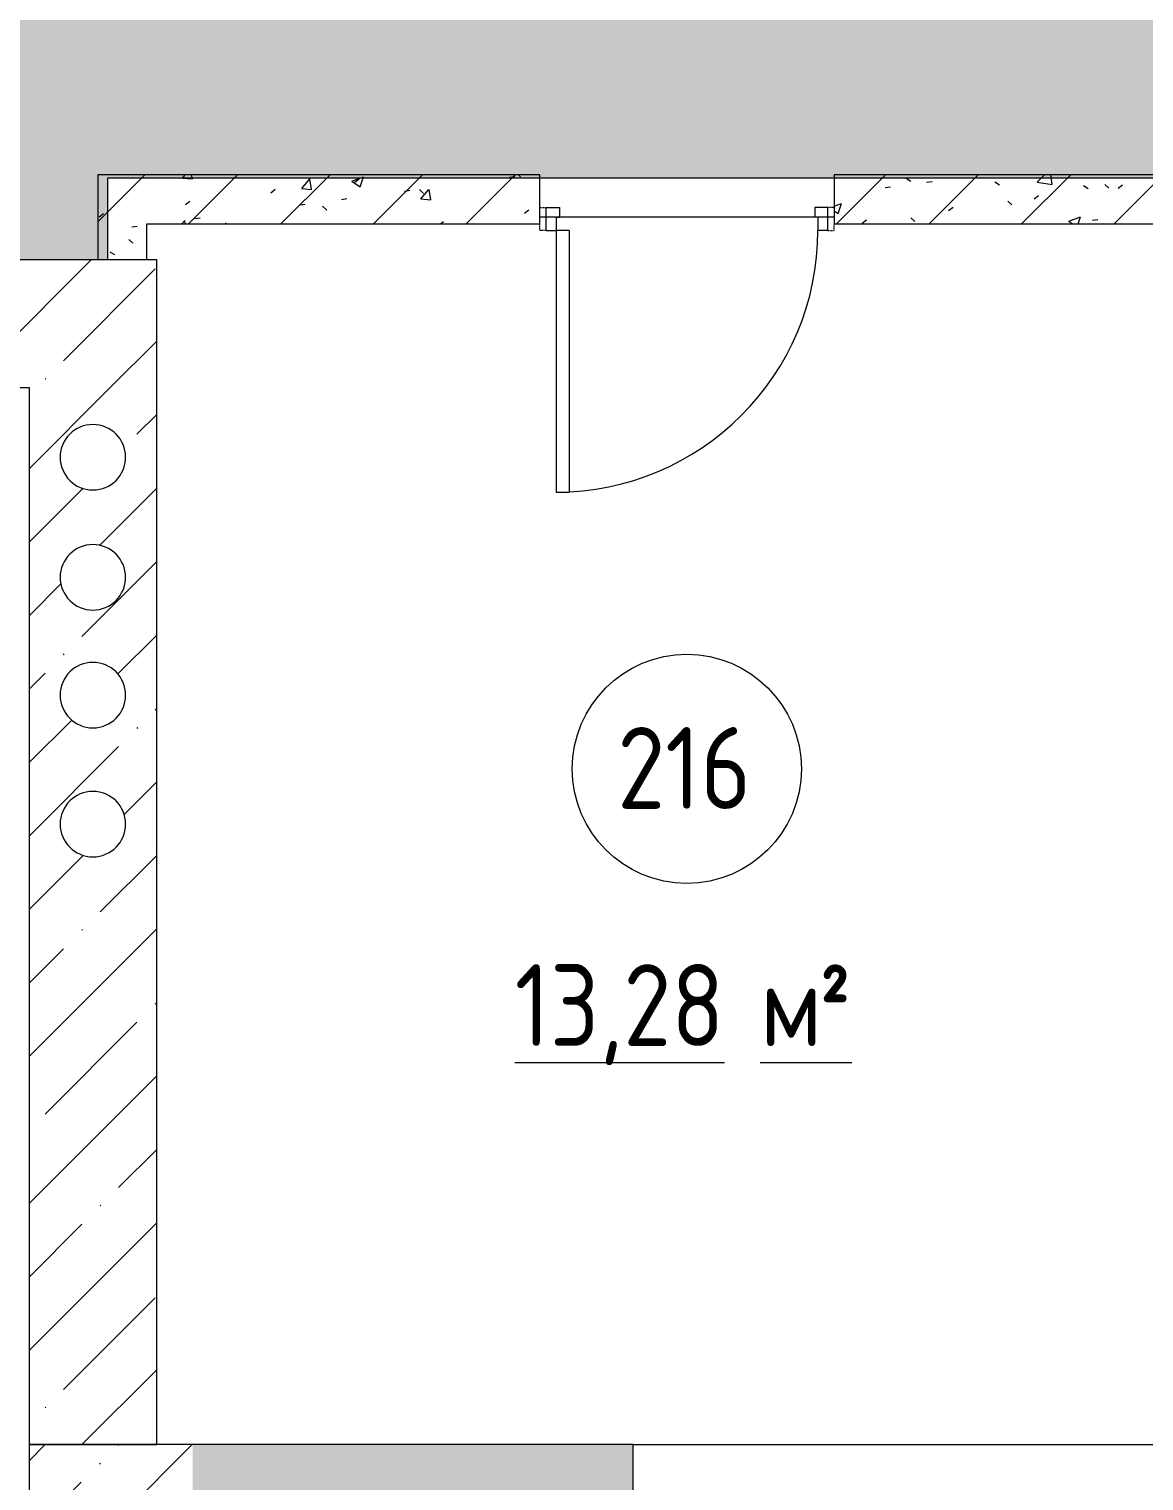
# Model space of a CAD drawing. Header units: millimetres. Extents: x -515342 to 330399, y -224905 to 507333.
# Drawn here: x -358191 to -354785, y 126233 to 130669 of the extents above; entities that cross this region are included whole.
import ezdxf

# ---------------------------------------------------------------- set-up
doc = ezdxf.new("R2010")
doc.units = ezdxf.units.MM
doc.linetypes.add('ASVP_Невидимые', pattern=[5, 3, -2])
doc.layers.get('0').update_dxf_attribs({"lineweight": 0})
for name, color, linetype, lineweight in [('Двери', 7, 'Continuous', 0), ('Марки помещений', 7, 'Continuous', 0), ('Перекрытие', 7, 'Continuous', 0), ('Стены внутренние', 7, 'Continuous', 0), ('Стены несущие', 7, 'Continuous', 0), ('Стены перегородки', 7, 'Continuous', 0), ('экспертиза условные обозначения', 1, 'Continuous', 0)]:
    doc.layers.add(name, color=color, linetype=linetype, lineweight=lineweight)
doc.styles.add('GOST Common_1', font='', dxfattribs={"width": 0.9, "height": 250})
doc.styles.add('GOST Common_2', font='', dxfattribs={"width": 0.9, "height": 250})
doc.styles.get('GOST Common_1').set_extended_font_data('GOST Common')
doc.styles.get('GOST Common_2').set_extended_font_data('GOST Common')
pattern_1 = [(45, (0, 0), (-224.5064, 224.5064), []), (45, (224.5, 0), (-224.5064, 224.5064), [396.875, -79.375, 3.353, -76.022])]
pattern_2 = [(45, (-374025.76, 123368.6), (-224.5064, 224.5064), []), (45, (-373801.25, 123368.6), (-224.5064, 224.5064), [396.875, -79.375, 3.353, -76.022])]
pattern_3 = [(45, (-374025.76, 123368.6), (-141.4214, 141.4214), [])]
pattern_4 = [(50, (-374025.76, 123368.6), (364.368, -31.8783), [38.1, -419.1]), (355, (-374025.76, 123368.6), (-70.486, 382.113), [30.48, -335.28]), (100.451, (-373995.4, 123365.95), (293.885, 350.2334), [32.38, -356.18]), (46.184, (-374025.76, 123470.2), (542.158, -84.086), [57.15, -628.65]), (96.636, (-373980.6, 123463.2), (474.805, 494.855), [48.57, -534.27]), (351.184, (-374025.76, 123470.2), (474.81, 494.85), [45.72, -502.92]), (21, (-373974.96, 123444.8), (303.2285, -204.5305), [38.1, -419.1]), (326, (-373974.96, 123444.8), (123.604, 368.376), [30.48, -335.28]), (71.451, (-373949.7, 123427.76), (426.834, 163.843), [32.38, -356.18]), (37.5, (-374025.76, 123368.6), (6.17665, 169.11015), [16.764, -314.452, 16.764, -323.596, -336.55]), (37.5, (-374025.76, 123368.6), (6.17665, 169.11015), [-671.576, 16.764, -319.786]), (7.5, (-374025.76, 123368.6), (133.6389, 200.3615), [16.764, -177.292, 16.764, -306.832, -128.27]), (7.5, (-374025.76, 123368.6), (133.6389, 200.3615), [-517.652, 16.764, -111.506]), (327.5, (-374139.04, 123368.6), (271.1818, -11.4584), [16.764, -110.236, 16.764, -379.476, -525.78]), (327.5, (-374139.04, 123368.6), (271.1818, -11.4584), [-523.24, 16.764, -509.016]), (317.5, (-374189.84, 123368.6), (296.2585, 50.8528), [16.764, -148.336, 16.764, -246.38, -373.38]), (317.5, (-374189.84, 123368.6), (296.2585, 50.8528), [-428.244, 16.764, -356.616])]

# ---------------------------------------------------------------- blocks, each defined once
blk = doc.blocks.new('СД_Люблино_Фасады_rvt-1-О_АР_П_2__3_400_План 2 этажа')
at = {"layer": 'Стены внутренние'}
h = blk.add_hatch(dxfattribs=at)
h.set_pattern_fill('FP_1', color=256, style=0, pattern_type=2)
h.set_pattern_definition(pattern_1)
h.paths.add_polyline_path([(16335, 195), (16335, 2975), (15835, 2975), (15835, 195), (16277.5, 195)])
h = blk.add_hatch(dxfattribs=at)
h.set_pattern_fill('FP_1', color=256, style=0, pattern_type=2)
h.set_pattern_definition(pattern_1)
h.paths.add_polyline_path([(85199, 2475), (85325, 2475), (85325, 2975), (84034.6, 2975), (84034.6, 2475), (84326.5, 2475)])
h.paths.add_polyline_path([(82424.6, 2475), (82424.6, 2975), (80024.6, 2975), (80024.6, 2475), (82145.5, 2475)])
h.paths.add_polyline_path([(77347.1, 2475), (77614.6, 2475), (77614.6, 2975), (76428.8, 2975), (76428.8, 2475), (76474.7, 2475)])
h.paths.add_polyline_path([(73857.5, 2475), (74018.8, 2475), (74018.8, 2975), (71654.3, 2975), (71654.3, 2475), (72112.6, 2475)])
h.paths.add_polyline_path([(69495.3, 2475), (70044.3, 2475), (70044.3, 2975), (68833.2, 2975), (68833.2, 2475)])
h.paths.add_polyline_path([(67223.2, 2475), (67223.2, 2975), (66055, 2975), (66055, 2475), (66878.1, 2475)])
h.paths.add_polyline_path([(64260.8, 2475), (64445, 2475), (64445, 2975), (63279.5, 2975), (63279.5, 2475), (63388.4, 2475)])
h.paths.add_polyline_path([(61643.5, 2475), (61669.5, 2475), (61669.5, 2975), (59270, 2975), (59270, 2475), (61207.3, 2475)])
h.paths.add_polyline_path([(56409, 2475), (56860, 2475), (56860, 2975), (55705, 2975), (55705, 2475)])
h.paths.add_polyline_path([(53295, 2475), (53295, 2975), (52107.5, 2975), (52107.5, 2475), (52919.3, 2475)])
h.paths.add_polyline_path([(49429.6, 2475), (49697.5, 2475), (49697.5, 2975), (48505, 2975), (48505, 2475), (48557.2, 2475)])
h.paths.add_polyline_path([(46095, 2475), (46095, 2975), (44880, 2975), (44880, 2475), (45939.9, 2475)])
h.paths.add_polyline_path([(42450.2, 2475), (42470, 2475), (42470, 2975), (40100.1, 2975), (40100.1, 2475), (41577.8, 2475)])
h.paths.add_polyline_path([(38490.1, 2475), (38490.1, 2975), (37284.2, 2975), (37284.2, 2475), (38088.1, 2475)])
h.paths.add_polyline_path([(35470.8, 2475), (35674.2, 2475), (35674.2, 2975), (34486.9, 2975), (34486.9, 2475), (34598.4, 2475)])
h.paths.add_polyline_path([(32876.9, 2475), (32876.9, 2975), (31722.6, 2975), (31722.6, 2475), (32853.5, 2475)])
h.paths.add_polyline_path([(30112.6, 2475), (30112.6, 2975), (27685.9, 2975), (27685.9, 2475), (29615.4, 2475)])
h.paths.add_polyline_path([(25275.9, 2475), (25275.9, 2975), (24073.4, 2975), (24073.4, 2475), (25001.7, 2475)])
h.paths.add_polyline_path([(21663.4, 2475), (21663.4, 2975), (19290.9, 2975), (19290.9, 2475), (21512, 2475)])
h.paths.add_polyline_path([(17680.9, 2475), (17680.9, 2975), (16335, 2975), (16335, 2475), (17183.8, 2475)])
blk.add_line((17680.9, 2975), (19290.9, 2975), dxfattribs=at)
at = {"layer": 'Стены несущие'}
for p, q in [((16335, 2975), (15835, 2975)), ((15835, 2975), (15835, 195)), ((17680.9, 2975), (16335, 2975)), ((17680.9, 2655), (17680.9, 2975))]:
    blk.add_line(p, q, dxfattribs=at)
blk = doc.blocks.new('Дверь_Деревянная_1 полотно - АР_Дверь_Межкомнатная_800х2000h_полотно__Г_Л-10560739-О_АР_П_2__3_400_План 2 этажа')
at = {"layer": 'Двери', "lineweight": 18}
for p, q in [((400, 895), (360, 895)), ((360, 95), (360, 895)), ((400, 95), (400, 895)), ((-430, 95), (-400, 95)), ((-430, 95), (-430, 25)), ((-400, 55), (-400, 95)), ((360, 95), (400, 95)), ((430, 95), (400, 95)), ((400, 55), (400, 95)), ((430, 95), (430, 25)), ((-400, 55), (-390, 55)), ((-390, 25), (-390, 55)), ((400, 55), (390, 55)), ((390, 25), (390, 55)), ((-430, 25), (-390, 25)), ((430, 25), (390, 25))]:
    blk.add_line(p, q, dxfattribs=at)
at = {"layer": 'Двери', "linetype": 'ASVP_Невидимые', "lineweight": 18}
for p, q in [((-450, 95), (-450, 75)), ((-430, 95), (-450, 95)), ((430, 95), (450, 95)), ((450, 95), (450, 75)), ((-450, 25), (-430, 25)), ((450, 25), (430, 25))]:
    blk.add_line(p, q, dxfattribs=at)
at = {"layer": 'Двери', "lineweight": 18}
blk.add_arc((400, 95), 800, 90, 180, dxfattribs=at)
blk = doc.blocks.new('ASVP_Марка_Помещение_ДваЗначения - Номер Площадь-685795-О_АР_П_2__3_400_План 2 этажа')
at = {"layer": 'Марки помещений'}
blk.add_circle((0, 0), 3.5, dxfattribs=at)

msp = doc.modelspace()

# ---------------------------------------------------------------- hatches: boundary and pattern name
at = {"layer": 'Стены внутренние'}
h = msp.add_hatch(dxfattribs=at)
h.set_pattern_fill('FP_2', color=256, style=0, pattern_type=2)
h.set_pattern_definition(pattern_3)
h.paths.add_polyline_path([(-357830.759, 129963.6058), (-357830.759, 130223.6058), (-357980.759, 130223.6058), (-357980.759, 129963.6058)])
h = msp.add_hatch(dxfattribs=at)
h.set_pattern_fill('FP_3', color=256, style=0, pattern_type=2)
h.set_pattern_definition(pattern_4)
h.paths.add_polyline_path([(-357830.759, 129963.6058), (-357830.759, 130223.6058), (-357980.759, 130223.6058), (-357980.759, 129963.6058)])
h = msp.add_hatch(dxfattribs=at)
h.set_pattern_fill('FP_2', color=256, style=0, pattern_type=2)
h.set_pattern_definition(pattern_3)
h.paths.add_polyline_path([(-357748.291, 130073.6058), (-356630.759, 130073.6058), (-356630.759, 130223.6058), (-357830.759, 130223.6058), (-357830.759, 130073.6058)])
h.paths.add_polyline_path([(-355730.759, 130073.6058), (-354680.759, 130073.6058), (-354680.759, 130223.6058), (-355730.759, 130223.6058)])
h = msp.add_hatch(dxfattribs=at)
h.set_pattern_fill('FP_3', color=256, style=0, pattern_type=2)
h.set_pattern_definition(pattern_4)
h.paths.add_polyline_path([(-357748.291, 130073.6058), (-356630.759, 130073.6058), (-356630.759, 130223.6058), (-357830.759, 130223.6058), (-357830.759, 130073.6058)])
h.paths.add_polyline_path([(-355730.759, 130073.6058), (-354680.759, 130073.6058), (-354680.759, 130223.6058), (-355730.759, 130223.6058)])
h = msp.add_hatch(dxfattribs=at)
h.set_pattern_fill('FP_1', color=256, style=0, pattern_type=2)
h.set_pattern_definition(pattern_2)
h.paths.add_polyline_path([(-358190.759, 129573.6058), (-357800.759, 129573.6058), (-357800.759, 129963.6058), (-358685.759, 129963.6058), (-358685.759, 129573.6058), (-358620.715, 129573.6058)])
h = msp.add_hatch(dxfattribs=at)
h.set_pattern_fill('FP_1', color=256, style=0, pattern_type=2)
h.set_pattern_definition(pattern_2)
h.paths.add_polyline_path([(-357800.759, 126343.6058), (-357800.759, 129573.6058), (-358190.759, 129573.6058), (-358190.759, 126343.6058)])
h.paths.add_polyline_path([(-358013.1238, 128140.9686), (-358045.759, 128152.8469), (-358072.3635, 128175.1706), (-358089.7283, 128205.2474), (-358095.759, 128239.4494), (-358089.7283, 128273.6514), (-358072.3635, 128303.7282), (-358045.759, 128326.0519), (-358013.1238, 128337.9302), (-357978.3942, 128337.9302), (-357945.759, 128326.0519), (-357919.1546, 128303.7282), (-357901.7897, 128273.6514), (-357895.759, 128239.4494), (-357901.7897, 128205.2474), (-357919.1546, 128175.1706), (-357945.759, 128152.8469), (-357978.3942, 128140.9686)])
h.paths.add_polyline_path([(-357978.3942, 128535.125), (-358013.1238, 128535.125), (-358045.759, 128547.0033), (-358072.3635, 128569.327), (-358089.7283, 128599.4038), (-358095.759, 128633.6058), (-358089.7283, 128667.8078), (-358072.3635, 128697.8846), (-358045.759, 128720.2083), (-358013.1238, 128732.0866), (-357978.3942, 128732.0866), (-357945.759, 128720.2083), (-357919.1546, 128697.8846), (-357901.7897, 128667.8078), (-357895.759, 128633.6058), (-357901.7897, 128599.4038), (-357919.1546, 128569.327), (-357945.759, 128547.0033)])
h.paths.add_polyline_path([(-357978.3942, 128895.125), (-358013.1238, 128895.125), (-358045.759, 128907.0033), (-358072.3635, 128929.327), (-358089.7283, 128959.4038), (-358095.759, 128993.6058), (-358089.7283, 129027.8078), (-358072.3635, 129057.8846), (-358045.759, 129080.2083), (-358013.1238, 129092.0866), (-357978.3942, 129092.0866), (-357945.759, 129080.2083), (-357919.1546, 129057.8846), (-357901.7897, 129027.8078), (-357895.759, 128993.6058), (-357901.7897, 128959.4038), (-357919.1546, 128929.327), (-357945.759, 128907.0033)])
h.paths.add_polyline_path([(-358013.1238, 129261.9541), (-358045.759, 129273.8323), (-358072.3635, 129296.1561), (-358089.7283, 129326.2329), (-358095.759, 129360.4349), (-358089.7283, 129394.6369), (-358072.3635, 129424.7137), (-358045.759, 129447.0374), (-358013.1238, 129458.9157), (-357978.3942, 129458.9157), (-357945.759, 129447.0374), (-357919.1546, 129424.7137), (-357901.7897, 129394.6369), (-357895.759, 129360.4349), (-357901.7897, 129326.2329), (-357919.1546, 129296.1561), (-357945.759, 129273.8323), (-357978.3942, 129261.9541)])
at = {"layer": 'экспертиза условные обозначения'}
h = msp.add_hatch(dxfattribs=at)
h.set_pattern_fill('GRASS', color=3, scale=24)
h.set_pattern_definition([(90, (-374753.14, -34405.7), (-431.0523, 431.0523), [114.3, -747.8046]), (45, (-374753.14, -34405.7), (-431.0523, 431.0523), [114.3, -495.3]), (135, (-374753.14, -34405.7), (-431.0523, -431.0523), [114.3, -495.3])])
h.paths.add_polyline_path([(-373830.759, 132368.6058), (-325040.759, 132348.6058), (-325040.759, 130213.3459), (-340479.8297, 130213.3459), (-345063.8869, 130193.0459), (-345064.5234, 126343.5459), (-353680.6329, 126343.5459), (-353655.2438, 130213.3459), (-357950.759, 130213.3459), (-357950.759, 129963.6058), (-360145.759, 129963.6058), (-361820.759, 129963.6058), (-361820.759, 126768.5459), (-363270.759, 126768.5459), (-363270.759, 129963.6058), (-368108.7107, 129963.6058), (-368108.7107, 129573.6058), (-367956.5149, 129573.6058), (-367956.5149, 123573.6058), (-371280.759, 123573.6058), (-371280.759, 129573.6058), (-370185.759, 129573.6058), (-370185.759, 129963.6058), (-373830.759, 129963.6058)])

# ---------------------------------------------------------------- linework, layer by layer
at = {"layer": 'Перекрытие'}
msp.add_line((-355730.759, 130093.6058), (-356630.759, 130093.6058), dxfattribs=at)
at = {"layer": 'Стены несущие'}
for p, q in [((-357800.759, 129963.6058), (-358685.759, 129963.6058)), ((-357800.759, 126343.6058), (-357800.759, 129963.6058)), ((-358685.759, 129573.6058), (-358190.759, 129573.6058)), ((-358190.759, 129573.6058), (-358190.759, 126343.6058)), ((-358190.759, 126343.6058), (-357800.759, 126343.6058))]:
    msp.add_line(p, q, dxfattribs=at)
for centre, start, end in [((-357995.759, 129360.4349), 0, 180), ((-357995.759, 129360.4349), 180, 0), ((-357995.759, 128993.6058), 0, 180), ((-357995.759, 128993.6058), 180, 0), ((-357995.759, 128633.6058), 0, 180), ((-357995.759, 128633.6058), 180, 0), ((-357995.759, 128239.4494), 0, 180), ((-357995.759, 128239.4494), 180, 0)]:
    msp.add_arc(centre, 100, start, end, dxfattribs=at)
at = {"layer": 'Стены перегородки'}
for p, q in [((-357980.759, 130223.6058), (-357980.759, 129963.6058)), ((-356630.759, 130223.6058), (-357980.759, 130223.6058)), ((-356630.759, 130073.6058), (-356630.759, 130223.6058)), ((-353660.759, 130223.6058), (-355730.759, 130223.6058)), ((-355730.759, 130223.6058), (-355730.759, 130073.6058)), ((-357830.759, 129963.6058), (-357830.759, 130073.6058)), ((-357830.759, 130073.6058), (-356630.759, 130073.6058)), ((-355730.759, 130073.6058), (-354680.759, 130073.6058))]:
    msp.add_line(p, q, dxfattribs=at)
at = {"layer": 'экспертиза условные обозначения', "color": 3}
msp.add_lwpolyline([(-325040.759, 130213.3459), (-340479.8297, 130213.3459), (-345063.8869, 130193.0459), (-345064.5234, 126343.5459), (-353680.6329, 126343.5459), (-353655.2438, 130213.3459), (-357950.759, 130213.3459), (-357950.759, 129963.6058), (-360145.759, 129963.6058), (-361820.759, 129963.6058), (-361820.759, 126768.5459), (-363270.759, 126768.5459), (-363270.759, 129963.6058), (-368108.7107, 129963.6058), (-368108.7107, 129573.6058), (-367956.5149, 129573.6058), (-367956.5149, 123573.6058), (-371280.759, 123573.6058), (-371280.759, 129573.6058), (-370185.759, 129573.6058), (-370185.759, 129963.6058), (-373830.759, 129963.6058), (-373830.759, 132368.6058)], dxfattribs=at)

# ---------------------------------------------------------------- block references
msp.add_blockref('СД_Люблино_Фасады_rvt-1-О_АР_П_2__3_400_План 2 этажа', (-374025.759, 123368.6058))
at = {"layer": 'Двери', "rotation": 180}
msp.add_blockref('Дверь_Деревянная_1 полотно - АР_Дверь_Межкомнатная_800х2000h_полотно__Г_Л-10560739-О_АР_П_2__3_400_План 2 этажа', (-356180.759, 130148.6058), dxfattribs=at)
at = {"layer": 'Марки помещений', "xscale": 99.99999999999993, "yscale": 99.99999999999993, "zscale": 99.99999999999993}
msp.add_blockref('ASVP_Марка_Помещение_ДваЗначения - Номер Площадь-685795-О_АР_П_2__3_400_План 2 этажа', (-356181.4274, 128408.3184), dxfattribs=at)

# ---------------------------------------------------------------- texts
at = {"layer": 'Марки помещений', "char_height": 250, "attachment_point": 1}
for s, insert, width, style in [('216', (-356393.8346, 128536.0435), 526.708687, 'GOST Common_1'), ('\\L13,28 ', (-356707.0208, 127811.513), 909.113625, 'GOST Common_1'), ('\\L\\fGOST Common|b0|i0|c238|p34|;\\W.9;\\L²', (-355778.3333, 127811.513), 165.949312, 'GOST Common_2'), ('\\L\\fGOST Common|b0|i0|c204|p34|;\\W.9;\\Lм', (-355956.9271, 127811.513), 216.455625, 'GOST Common_1')]:
    msp.add_mtext(s, dxfattribs=dict(at, insert=insert, width=width, style=style))

doc.saveas('drawing.dxf')
